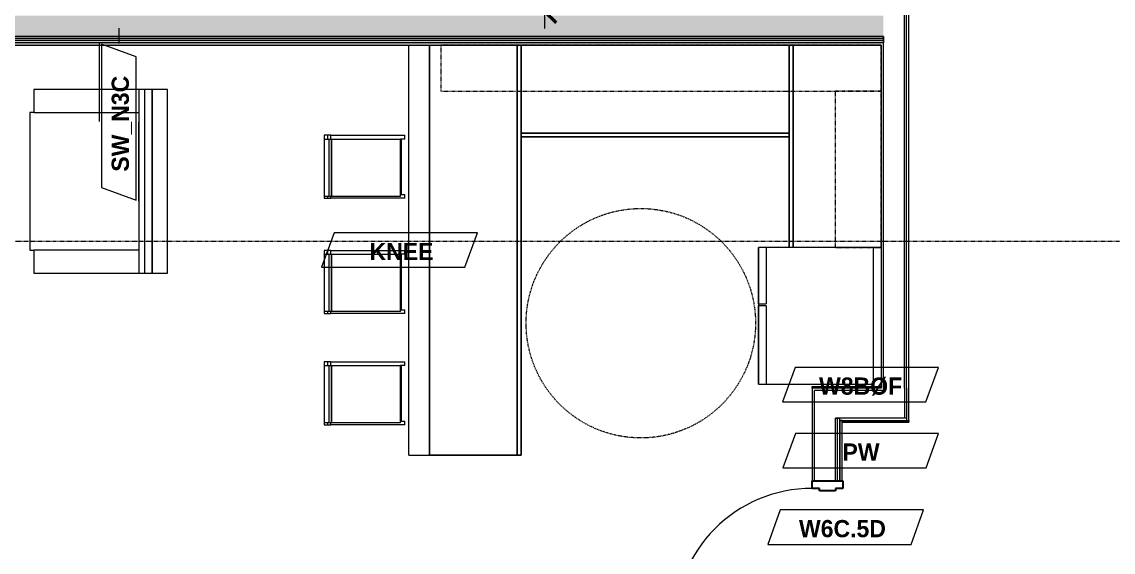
# Model space of a CAD drawing. Header units: inches. Extents: x -4010 to -1872, y 9846 to 12241.
# Drawn here: x -3712 to -3426.6, y 10989.2 to 11127.8 of the extents above; entities that cross this region are included whole.
import ezdxf

# ---------------------------------------------------------------- set-up
doc = ezdxf.new("R2010")
doc.units = ezdxf.units.IN
doc.header["$MEASUREMENT"] = 0
doc.linetypes.add('Aligning Line 1_8_', pattern=[0.25, 0.125, -0.125])
doc.linetypes.add('Dash', pattern=[0.25, 0.125, -0.125])
for name, color, linetype, lineweight in [('0-1', 7, 'Continuous', 5), ('0-3', 8, 'Continuous', 9), ('A-ANNO-DIMS', 211, 'Continuous', 9), ('A-ANNO-DIMS-48', 211, 'Continuous', 9), ('A-DOOR-1', 7, 'Continuous', 9), ('A-DOOR-2', 10, 'Continuous', 30), ('A-DOOR-FRAM-2', 10, 'Continuous', 30), ('A-GENM', 5, 'Continuous', 9), ('A-GENM-HDLN', 13, 'Dash', 9), ('A-WALL-2', 250, 'Continuous', 18), ('A-WALL-3', 113, 'Continuous', 9), ('A-WALL-IDEN', 211, 'Continuous', 9), ('G-ANNO-SYMB-1', 147, 'Aligning Line 1_8_', 9), ('I-FURN', 30, 'Continuous', 9), ('I-WALL-1', 21, 'Continuous', 18), ('I-WALL-2', 241, 'Continuous', 5), ('I-WALL-3', 7, 'Continuous', 9), ('Q-CASE', 31, 'Continuous', 9), ('Q-CASE-HDLN', 31, 'Dash', 9), ('Q-SPCQ', 91, 'Continuous', 9)]:
    doc.layers.add(name, color=color, linetype=linetype, lineweight=lineweight)
doc.styles.add('Century Gothic', font='ufonts.com_century-gothic.ttf', dxfattribs={"height": 4.5})
doc.styles.add('Century Gothic_B', font='GOTHICB.TTF', dxfattribs={"height": 4.5})
doc.dimstyles.new('OD_1__HACK_2', dxfattribs={"dimscale": 12, "dimtxt": 4.698757, "dimasz": 0.5, "dimexe": 0.375, "dimexo": 0.25, "dimgap": 0.0625, "dimtad": 1, "dimdec": 4, "dimrnd": 0.0625, "dimzin": 3, "dimdsep": 46, "dimlunit": 4, "dimtxsty": 'Century Gothic', "dimblk1": 'OBLIQUE', "dimblk2": 'OBLIQUE', "dimsah": 1, "dimcen": 0.09, "dimdle": 0.375, "dimazin": 0, "dimtfac": 1, "dimtdec": 4, "dimtix": 1, "dimtmove": 0, "dimatfit": 3, "dimfxl": 1, "dimtvp": 1, "dimtfill": 1, "dimfrac": 2, "dimtolj": 1, "dimtzin": 0, "dimarcsym": 2})

# ---------------------------------------------------------------- blocks, each defined once
blk = doc.blocks.new('Basic Wall _ INT - W8BØF - _5_8 GYP - 2X8 WOOD_BATT_ - 5_8 GYP_ - ___-2319985-UNITS PLANS - 3RD FLOOR')
at = {"layer": 'I-WALL-3'}
for p, q in [((-3505.3, 11032.23), (-3505.3, 11032.52)), ((-3505.3, 11032.52), (-3487.3, 11032.52)), ((-3487.3, 11032.23), (-3505.3, 11032.23)), ((-3505.3, 11032.14), (-3505.3, 11032.23)), ((-3505.3, 11032.1), (-3505.3, 11032.14))]:
    blk.add_line(p, q, dxfattribs=at)
blk = doc.blocks.new('Basic Wall _ INT - W8BØF - _5_8 GYP - 2X8 WOOD_BATT_ - 5_8 GYP_ - ___-2319984-UNITS PLANS - 3RD FLOOR')
at = {"layer": 'I-WALL-3'}
for p, q in [((-3497.42, 11023.48), (-3480.05, 11023.48)), ((-3497.42, 11023.19), (-3480.05, 11023.19)), ((-3480.05, 11023.6), (-3480.05, 11023.56)), ((-3480.05, 11023.56), (-3480.05, 11023.48)), ((-3480.05, 11023.48), (-3480.05, 11023.19))]:
    blk.add_line(p, q, dxfattribs=at)
blk = doc.blocks.new('HOLLOW METAL - UNIT DOOR-2191977-UNITS PLANS - 3RD FLOOR')
at = {"layer": 'A-DOOR-1'}
blk.add_arc((18, -3.875), 36, 180, 270, dxfattribs=at)
at = {"layer": 'A-DOOR-2'}
for p, q in [((16.25, -3.875), (18, -3.875)), ((16.25, -39.875), (16.25, -3.875)), ((18, -3.875), (18, -39.875)), ((18, -39.875), (16.25, -39.875))]:
    blk.add_line(p, q, dxfattribs=at)
at = {"layer": 'A-DOOR-FRAM-2'}
for p, q in [((-20, 4.125), (-18, 4.125)), ((-20, -3.875), (-20, 4.125)), ((-18, 4.125), (-18, 2.1875)), ((18, 4.125), (20, 4.125)), ((18, 2.1875), (18, 4.125)), ((20, 4.125), (20, -3.875)), ((-18, 2.1875), (-17.375, 2.1875)), ((-17.375, 2.1875), (-17.375, -1.9375)), ((17.375, 2.1875), (18, 2.1875)), ((17.375, -1.9375), (17.375, 2.1875)), ((-18, -1.9375), (-18, -3.875)), ((-17.375, -1.9375), (-18, -1.9375)), ((18, -1.9375), (17.375, -1.9375)), ((18, -3.875), (18, -1.9375)), ((-18, -3.875), (-20, -3.875)), ((20, -3.875), (18, -3.875))]:
    blk.add_line(p, q, dxfattribs=at)
blk = doc.blocks.new('CTR - 1st Phase - Common Walls_rvt-1-UNITS PLANS - 3RD FLOOR')
at = {"layer": 'I-WALL-1'}
h = blk.add_hatch(color=256, dxfattribs=at)
h.paths.add_polyline_path([(-3487.3, 11121.75), (-3487.3, 11122.38), (-3745.41, 11122.38), (-3745.41, 11121.75), (-3494.85, 11121.75)], flags=0)
h.paths.add_polyline_path([(-3783.41, 11121.75), (-3783.41, 11122.38), (-3852.47, 11122.38), (-3852.47, 11121.75), (-3803.67, 11121.75)], flags=0)
at = {"layer": 'I-WALL-2'}
for points in [[(-3487.3, 11124), (-3486.67, 11124), (-3486.67, 11129.5), (-3852.47, 11129.5), (-3852.47, 11124), (-3494.85, 11124)], [(-3486.67, 11123.5), (-3486.67, 11124), (-3852.47, 11124), (-3852.47, 11123.5), (-3487.3, 11123.5)], [(-3486.67, 11123), (-3486.67, 11123.5), (-3852.47, 11123.5), (-3852.47, 11123), (-3783.41, 11123), (-3783.41, 11123.19), (-3745.41, 11123.19), (-3745.41, 11123), (-3487.3, 11123)]]:
    blk.add_hatch(color=256, dxfattribs=at).paths.add_polyline_path(points, flags=0)
h = blk.add_hatch(color=256, dxfattribs=at)
h.paths.add_polyline_path([(-3486.67, 11122.38), (-3486.67, 11123), (-3745.41, 11123), (-3745.41, 11122.38), (-3487.3, 11122.38)], flags=0)
h.paths.add_polyline_path([(-3783.41, 11122.38), (-3783.41, 11123), (-3852.47, 11123), (-3852.47, 11122.38), (-3803.67, 11122.38)], flags=0)
at = {"layer": 'A-WALL-2'}
for p, q in [((-3481.17, 11032.1), (-3481.17, 11362.61)), ((-3480.67, 11032.1), (-3480.67, 11362.61)), ((-3487.3, 11124), (-3852.47, 11124)), ((-3487.3, 11123.5), (-3852.47, 11123.5)), ((-3487.3, 11123), (-3745.41, 11123)), ((-3486.67, 11124), (-3487.3, 11124)), ((-3486.67, 11123.5), (-3487.3, 11123.5)), ((-3486.67, 11123), (-3487.3, 11123)), ((-3486.67, 11124), (-3486.67, 11123.5)), ((-3486.67, 11123.5), (-3486.67, 11124)), ((-3486.67, 11123.5), (-3486.67, 11123)), ((-3486.67, 11123), (-3486.67, 11123.5)), ((-3486.67, 11123), (-3486.67, 11122.38)), ((-3486.67, 11122.38), (-3486.67, 11123)), ((-3487.3, 11122.38), (-3745.41, 11122.38)), ((-3486.67, 11122.38), (-3487.3, 11122.38)), ((-3486.67, 11032.1), (-3486.67, 11122.38)), ((-3504.67, 11024.23), (-3504.67, 11031.48)), ((-3486.67, 11031.48), (-3504.67, 11031.48)), ((-3486.67, 11032.1), (-3486.67, 11031.48)), ((-3481.17, 11032.1), (-3481.17, 11031.48)), ((-3481.17, 11031.48), (-3481.17, 11024.23)), ((-3480.67, 11032.1), (-3480.67, 11024.23)), ((-3504.67, 11023.6), (-3504.67, 11024.23)), ((-3504.67, 11007.85), (-3504.67, 11023.6)), ((-3499.17, 11024.23), (-3498.67, 11024.23)), ((-3499.17, 11023.6), (-3499.17, 11024.23)), ((-3498.67, 11024.23), (-3499.17, 11024.23)), ((-3499.17, 11007.85), (-3499.17, 11023.6)), ((-3498.67, 11024.23), (-3498.05, 11024.23)), ((-3498.67, 11023.6), (-3498.67, 11024.23)), ((-3498.05, 11024.23), (-3498.67, 11024.23)), ((-3498.67, 11007.85), (-3498.67, 11023.6)), ((-3498.05, 11023.6), (-3498.05, 11024.23)), ((-3481.17, 11024.23), (-3498.05, 11024.23)), ((-3480.67, 11024.23), (-3481.17, 11024.23)), ((-3480.67, 11024.23), (-3481.17, 11024.23)), ((-3480.67, 11024.23), (-3480.67, 11023.6))]:
    blk.add_line(p, q, dxfattribs=at)
at = {"layer": 'G-ANNO-SYMB-1'}
blk.add_line((-1871.64, 11070.38), (-4009.55, 11070.38), dxfattribs=at)
at = {"layer": 'I-WALL-3'}
for p, q in [((-3480.05, 11032.1), (-3480.05, 11362.61)), ((-3745.41, 11121.75), (-3487.3, 11121.75)), ((-3487.3, 11121.75), (-3487.3, 11032.1)), ((-3487.3, 11032.1), (-3505.3, 11032.1)), ((-3505.3, 11032.1), (-3505.3, 11031.48)), ((-3505.3, 11031.48), (-3505.3, 11023.6)), ((-3480.05, 11023.6), (-3480.05, 11032.1)), ((-3505.3, 11023.6), (-3505.3, 11007.85)), ((-3498.05, 11007.85), (-3498.05, 11023.6)), ((-3498.05, 11023.6), (-3480.67, 11023.6)), ((-3498.05, 11023.6), (-3498.05, 11007.85)), ((-3497.42, 11023.6), (-3498.05, 11023.6)), ((-3497.42, 11007.85), (-3497.42, 11023.6)), ((-3480.67, 11023.6), (-3480.05, 11023.6))]:
    blk.add_line(p, q, dxfattribs=at)
at = {"layer": '0-3'}
for name in ['Basic Wall _ INT - W8BØF - _5_8 GYP - 2X8 WOOD_BATT_ - 5_8 GYP_ - ___-2319985-UNITS PLANS - 3RD FLOOR', 'Basic Wall _ INT - W8BØF - _5_8 GYP - 2X8 WOOD_BATT_ - 5_8 GYP_ - ___-2319984-UNITS PLANS - 3RD FLOOR']:
    blk.add_blockref(name, (0, 0), dxfattribs=at)
at = {"layer": '0-3', "rotation": 270.0000000000081}
blk.add_blockref('HOLLOW METAL - UNIT DOOR-2191977-UNITS PLANS - 3RD FLOOR', (-3501.42, 10987.85), dxfattribs=at)
blk = doc.blocks.new('Couch-Both_Arms-Generic - 2-1352635-UNITS PLANS - 3RD FLOOR')
at = {"layer": 'I-FURN'}
for p, q in [((24, 17.5), (-24, 17.5)), ((-24, 17.5), (-24, 13.5)), ((24, 13.5), (24, 17.5)), ((-24, 13.5), (24, 13.5)), ((24, 13.5), (-24, 13.5)), ((-24, 13.5), (-24, 10)), ((-24, 11.5), (24, 11.5)), ((24, 10), (24, 13.5)), ((-24, 10), (-24, -17.5)), ((-24, 10), (24, 10)), ((-18, -17.5), (-18, 10)), ((18, 10), (18, -17.5)), ((24, -17.5), (24, 10)), ((-24, -17.5), (-18, -17.5)), ((-18, -17.5), (-18, -18.5)), ((-18, -18.5), (18, -18.5)), ((18, -18.5), (18, -17.5)), ((18, -17.5), (24, -17.5))]:
    blk.add_line(p, q, dxfattribs=at)
blk = doc.blocks.new('Bar_Stool_6722_1_ - Bar_Stool_6722_1_-1229311-UNITS PLANS - 3RD FLOOR')
at = {"layer": 'I-FURN'}
for p, q in [((0, 19.21), (0, 21.13)), ((1, 21.13), (0, 21.13)), ((1, 21.13), (1, 20.14)), ((1, 20.14), (15.5, 20.14)), ((1, 20.14), (1, 20.06)), ((1, 20.06), (1, 19.99)), ((16, 20), (1, 20)), ((1, 19.89), (1, 19.99)), ((15.5, 20.14), (15.5, 21.13)), ((16.5, 21.13), (15.5, 21.13)), ((15.5, 20.06), (15.5, 20.14)), ((15.5, 19.98), (15.5, 20.06)), ((16, 19.99), (16, 19.89)), ((16.5, 21.13), (16.5, 19.21)), ((0, 17.72), (0, 19.21)), ((0, 1.78), (0, 17.72)), ((1, 17.63), (1, 19.89)), ((1, 2.03), (1, 17.63)), ((16, 19.89), (16, 17.63)), ((16, 17.63), (16, 2.03)), ((16.5, 19.21), (16.5, 17.72)), ((16.5, 17.72), (16.5, 1.78)), ((1, 1.78), (0, 1.78)), ((0, 1.78), (0, 0.98)), ((1, 0.98), (0, 0.98)), ((0, 0.98), (0, 0)), ((0, 0), (1, 0)), ((1, 1.91), (1, 2.03)), ((16, 2.03), (1, 2.03)), ((1, 1.24), (1, 1.91)), ((16, 1.91), (1, 1.91)), ((1, 0), (1, 1.24)), ((1, 1.24), (16, 1.24)), ((16, 2.03), (16, 1.91)), ((16, 1.91), (16, 1.24)), ((16.5, 1.78), (16, 1.78)), ((16, 1.24), (16, 0)), ((16.5, 0.98), (16, 0.98)), ((16, 0), (16.5, 0)), ((16.5, 0.98), (16.5, 1.78)), ((16.5, 0), (16.5, 0.98)), ((1, 0), (16, 0))]:
    blk.add_line(p, q, dxfattribs=at)
blk = doc.blocks.new('OD_CW_Upper Cabinet - OD_CW_Upper Cabinet-3856831-UNITS PLANS - 3RD FLOOR')
at = {"layer": 'Q-CASE-HDLN'}
for p, q in [((115.86, 24), (0.74, 24)), ((0.74, 24), (0.74, 12)), ((115.86, 12), (115.86, 24)), ((0.74, 12), (115.86, 12))]:
    blk.add_line(p, q, dxfattribs=at)
blk = doc.blocks.new('OD_CW_Base Cabinet - OD_CW_Base Cabinet-3857755-UNITS PLANS - 3RD FLOOR')
at = {"layer": 'Q-CASE'}
for p, q in [((70.86, 0), (70.86, 24)), ((70.86, 24), (70.86, 1)), ((0.74, 1), (70.86, 1)), ((70.86, 1), (0.74, 1)), ((0.74, 0), (70.86, 0)), ((70.86, 0), (0.74, 0)), ((70.86, 1), (70.86, 0))]:
    blk.add_line(p, q, dxfattribs=at)
blk = doc.blocks.new('OD_CW_Base Cabinet - OD_CW_Base Cabinet-3870381-UNITS PLANS - 3RD FLOOR')
at = {"layer": 'Q-CASE'}
for p, q in [((107.93, 24), (0.74, 24)), ((0.74, 24), (0.74, 0)), ((0.74, 1), (0.74, 24)), ((0.74, 24), (107.93, 24)), ((0.74, 0), (0.74, 1)), ((0.74, 1), (107.93, 1)), ((107.93, 1), (0.74, 1)), ((0.74, 0), (107.93, 0)), ((107.93, 0), (0.74, 0))]:
    blk.add_line(p, q, dxfattribs=at)
blk = doc.blocks.new('ADA Clearances - 5ft Circle-2253126-UNITS PLANS - 3RD FLOOR')
at = {"layer": 'A-GENM-HDLN'}
blk.add_circle((0, 0), 30, dxfattribs=at)
blk = doc.blocks.new('OD_CW_Upper Cabinet - OD_CW_Upper Cabinet-3876458-UNITS PLANS - 3RD FLOOR')
at = {"layer": 'Q-CASE-HDLN'}
for p, q in [((41.64, 24), (0.74, 24)), ((0.74, 24), (0.74, 12)), ((41.64, 12), (41.64, 24)), ((0.74, 12), (41.64, 12))]:
    blk.add_line(p, q, dxfattribs=at)
blk = doc.blocks.new('OD_CW_Base Cabinet - OD_CW_Base Cabinet-V36-UNITS PLANS - 3RD FLOOR')
at = {"layer": 'Q-CASE'}
for p, q in [((53.64, 22), (53.64, 24)), ((53.64, 24), (53.64, 22)), ((0.74, 1), (53.64, 1)), ((53.64, 1), (0.74, 1)), ((0.74, 0), (53.64, 0)), ((53.64, 0), (0.74, 0))]:
    blk.add_line(p, q, dxfattribs=at)
blk = doc.blocks.new('Refrigerator_-_Side-by-Side_6047 - 36_ X 30_-345559-UNITS PLANS - 3RD FLOOR')
at = {"layer": 'Q-SPCQ'}
for p, q in [((17.87, 14.42), (-17.88, 14.42)), ((-17.88, 14.42), (-17.88, -15.58)), ((17.87, -15.58), (17.87, 14.42)), ((-17.88, -13.58), (-3.13, -13.58)), ((-17.88, -13.58), (-17.88, -15.58)), ((-3.13, -15.58), (-3.13, -13.58)), ((-2.63, -13.58), (17.87, -13.58)), ((-2.63, -13.58), (-2.63, -15.58)), ((17.87, -15.58), (17.87, -13.58)), ((-17.88, -15.58), (17.87, -15.58)), ((-3.13, -15.58), (-17.88, -15.58)), ((17.87, -15.58), (-2.63, -15.58))]:
    blk.add_line(p, q, dxfattribs=at)
blk = doc.blocks.new('DIMBLOCK178-UNITS PLANS - 3RD FLOOR')
at = {"layer": 'A-ANNO-DIMS-48', "lineweight": 50}
for p, q in [((-3575.28, 11154.63), (-3578.28, 11157.63)), ((-3575.28, 11154.63), (-3572.28, 11151.63)), ((-3575.28, 11130.63), (-3578.28, 11133.63)), ((-3575.28, 11130.63), (-3572.28, 11127.63))]:
    blk.add_line(p, q, dxfattribs=at)
at = {"layer": 'A-ANNO-DIMS-48'}
for p, q in [((-3575.28, 11159.13), (-3575.28, 11126.13)), ((-3574.03, 11154.63), (-3579.78, 11154.63)), ((-3575.28, 11154.63), (-3574.03, 11154.63)), ((-3574.03, 11130.63), (-3579.78, 11130.63)), ((-3575.28, 11130.63), (-3574.03, 11130.63))]:
    blk.add_line(p, q, dxfattribs=at)
at = {"layer": 'A-ANNO-DIMS-48', "color": 0, "insert": (-3581.79, 11134.76), "char_height": 4.5, "width": 18.8845, "attachment_point": 1, "rotation": 90, "line_spacing_factor": 0.984502, "style": 'Century Gothic', "bg_fill": 3, "box_fill_scale": 1.25, "bg_fill_color": 256, "bg_fill_true_color": 13158600, "bg_fill_transparency": 0}
blk.add_mtext('2\' - 0"', dxfattribs=at)
blk = doc.blocks.new('_Oblique')
at = {"color": 0, "linetype": 'ByBlock', "lineweight": -2}
blk.add_line((-0.5, -0.5), (0.5, 0.5), dxfattribs=at)
blk = doc.blocks.new('Wall Tag - Shear Wall-3956451-UNITS PLANS - 3RD FLOOR')
at = {"layer": 'A-WALL-IDEN'}
for p, q in [((-0.3561, 0.0937), (-0.4244, -0.0937)), ((0.4244, 0.0937), (-0.3561, 0.0937)), ((0.4291, 0.1068), (0.0033, 0.1068)), ((0.3561, -0.0937), (0.4244, 0.0937)), ((0, -0.1068), (-0.4291, -0.1068)), ((-0.4244, -0.0937), (0.3561, -0.0937))]:
    blk.add_line(p, q, dxfattribs=at)
blk = doc.blocks.new('Wall Tag - Arch Wall-3956453-UNITS PLANS - 3RD FLOOR')
at = {"layer": 'A-WALL-IDEN'}
for p, q in [((-0.3561, 0.0937), (-0.4244, -0.0937)), ((0.4244, 0.0937), (-0.3561, 0.0937)), ((0.3561, -0.0937), (0.4244, 0.0937)), ((-0.4244, -0.0937), (0.3561, -0.0937))]:
    blk.add_line(p, q, dxfattribs=at)

msp = doc.modelspace()

# ---------------------------------------------------------------- linework, layer by layer
at = {"layer": 'A-WALL-3'}
for q in [(-3610.79874, 11121.7519), (-3605.42374, 11014.5644)]:
    msp.add_line((-3610.79874, 11014.5644), q, dxfattribs=at)
at = {"layer": 'A-WALL-IDEN'}
msp.add_line((-3686.63537, 11126.1894), (-3686.63537, 11122.21209), dxfattribs=at)

# ---------------------------------------------------------------- block references
at = {"layer": '0-1'}
msp.add_blockref('CTR - 1st Phase - Common Walls_rvt-1-UNITS PLANS - 3RD FLOOR', (0, 0), dxfattribs=at)
at = {"layer": 'A-GENM', "rotation": 89.99999999980383}
msp.add_blockref('ADA Clearances - 5ft Circle-2253126-UNITS PLANS - 3RD FLOOR', (-3550.11124, 11049.0394), dxfattribs=at)
at = {"layer": 'A-WALL-IDEN', "xscale": 47.99999999999997, "yscale": 47.99999999999997, "zscale": 47.99999999999997, "rotation": 89.99999999999991}
msp.add_blockref('Wall Tag - Shear Wall-3956451-UNITS PLANS - 3RD FLOOR', (-3686.63537, 11101.61454), dxfattribs=at)
at = {"layer": 'A-WALL-IDEN', "xscale": 47.99999999999997, "yscale": 47.99999999999997, "zscale": 47.99999999999997}
for p in [(-3613.23826, 11068.15815), (-3492.67374, 11032.97892), (-3492.60921, 11015.7269), (-3496.54671, 10995.70815)]:
    msp.add_blockref('Wall Tag - Arch Wall-3956453-UNITS PLANS - 3RD FLOOR', p, dxfattribs=at)
at = {"layer": 'I-FURN'}
for name, p, rotation in [('Couch-Both_Arms-Generic - 2-1352635-UNITS PLANS - 3RD FLOOR', (-3691.40177, 11086.1144), 270.0000000000344), ('Bar_Stool_6722_1_ - Bar_Stool_6722_1_-1229311-UNITS PLANS - 3RD FLOOR', (-3632.92374, 11098.19574), 270.0000000000941), ('Bar_Stool_6722_1_ - Bar_Stool_6722_1_-1229311-UNITS PLANS - 3RD FLOOR', (-3632.92374, 11068.07442), 270.0000000000941), ('Bar_Stool_6722_1_ - Bar_Stool_6722_1_-1229311-UNITS PLANS - 3RD FLOOR', (-3632.92374, 11038.95311), 270.0000000000941)]:
    msp.add_blockref(name, p, dxfattribs=dict(at, rotation=rotation))
at = {"layer": 'Q-CASE'}
for name, p, rotation in [('OD_CW_Base Cabinet - OD_CW_Base Cabinet-3870381-UNITS PLANS - 3RD FLOOR', (-3581.42374, 11013.82669), 90.00000000000152), ('OD_CW_Base Cabinet - OD_CW_Base Cabinet-V36-UNITS PLANS - 3RD FLOOR', (-3511.29874, 11122.4896), 270.0000000000009), ('OD_CW_Upper Cabinet - OD_CW_Upper Cabinet-3876458-UNITS PLANS - 3RD FLOOR', (-3511.29874, 11110.4896), 269.9999999999983)]:
    msp.add_blockref(name, p, dxfattribs=dict(at, rotation=rotation))
for name, p in [('OD_CW_Upper Cabinet - OD_CW_Upper Cabinet-3856831-UNITS PLANS - 3RD FLOOR', (-3603.16144, 11097.7519)), ('OD_CW_Base Cabinet - OD_CW_Base Cabinet-3857755-UNITS PLANS - 3RD FLOOR', (-3582.16144, 11097.7519))]:
    msp.add_blockref(name, p, dxfattribs=at)
at = {"layer": 'Q-SPCQ', "rotation": 269.9999999999995}
msp.add_blockref('Refrigerator_-_Side-by-Side_6047 - 36_ X 30_-345559-UNITS PLANS - 3RD FLOOR', (-3503.72094, 11050.9769), dxfattribs=at)

# ---------------------------------------------------------------- texts
at = {"layer": 'A-WALL-IDEN', "insert": (-3688.50667, 11088.66467), "char_height": 4.5, "width": 31.209, "attachment_point": 1, "rotation": 90, "style": 'Century Gothic_B'}
msp.add_mtext('SW_N3C', dxfattribs=at)
at = {"layer": 'A-WALL-IDEN', "char_height": 4.5, "attachment_point": 1, "style": 'Century Gothic_B'}
for s, insert, width in [('KNEE', (-3621.06687, 11070.02945), 18.786), ('W8BØF', (-3503.49762, 11034.85022), 26.058), ('PW', (-3497.3764, 11017.5982), 11.3625), ('W6C.5D', (-3508.75012, 10997.57945), 29.391)]:
    msp.add_mtext(s, dxfattribs=dict(at, insert=insert, width=width))

# ---------------------------------------------------------------- next in the draw order: dimensions: what is measured, and where the dimension line sits
at = {"layer": 'A-ANNO-DIMS'}
dim = msp.add_linear_dim(base=(-3575.27589, 11130.6269), p1=(-3571.03325, 11154.6269), p2=(-3571.03325, 11130.6269), angle=90, dimstyle='OD_1__HACK_2', override={"dimpost": '<>', "dimfxl": 24}, dxfattribs=at)
dim.commit()
dim.dimension.update_dxf_attribs({"geometry": 'DIMBLOCK178-UNITS PLANS - 3RD FLOOR', "text_midpoint": (-3578.38908, 11142.6269)})

doc.saveas('drawing.dxf')
